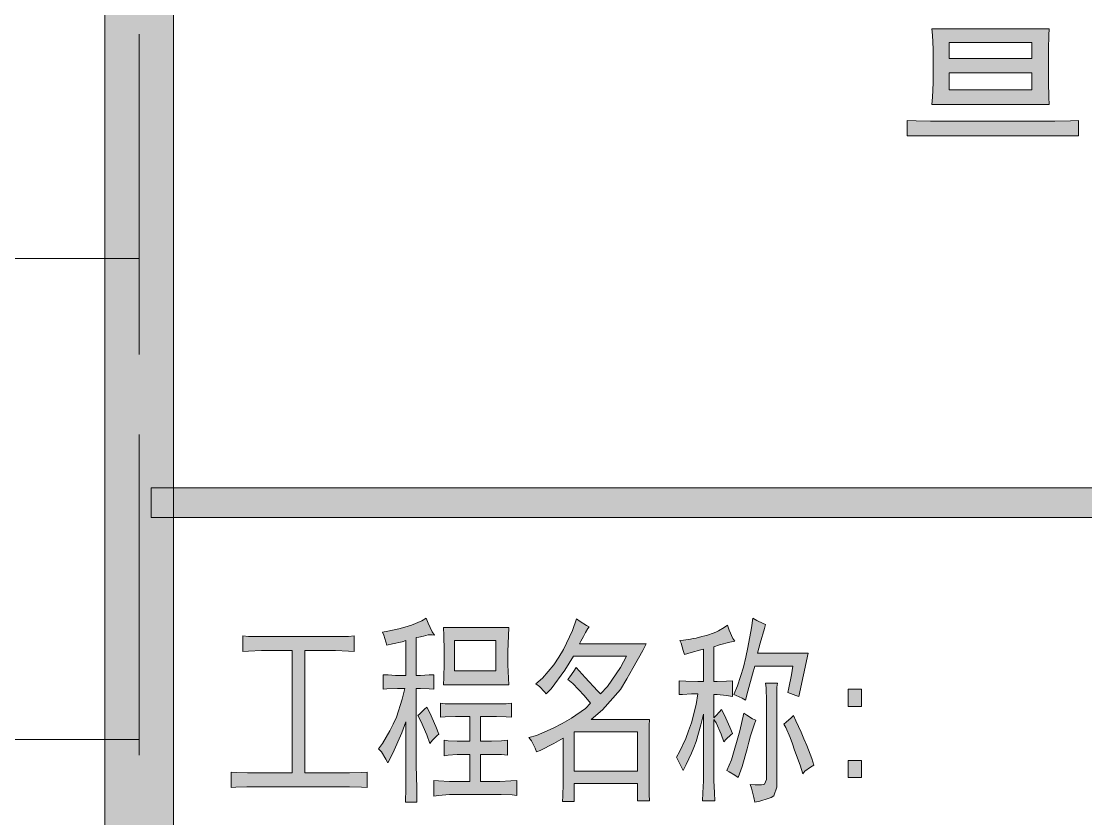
# Model space of a CAD drawing. Header units: millimetres. Extents: x 0 to 829, y 0 to 586.
# Drawn here: x 768.27 to 783.54, y 89.55 to 100.99 of the extents above; entities that cross this region are included whole.
import ezdxf

# ---------------------------------------------------------------- set-up
doc = ezdxf.new("R2010")
doc.units = ezdxf.units.MM

msp = doc.modelspace()

# ---------------------------------------------------------------- hatches: boundary and pattern name
h = msp.add_hatch(color=0)
h.dxf.hatch_style = 2
h.paths.add_polyline_path([(770.449028, 9.860139), (769.464778, 9.860139), (769.464778, 575.772139), (770.449028, 575.772139)])
h = msp.add_hatch(color=0)
h.paths.add_polyline_path([(783.014972, 100.883861), (783.011444, 100.792139), (783.004389, 100.591056), (783.004389, 100.481694), (783.004389, 100.227694), (783.004389, 100.118333), (783.011444, 99.903139), (783.014972, 99.800833), (781.332222, 99.800833), (781.342806, 99.903139), (781.353389, 100.111278), (781.353389, 100.213583), (781.353389, 100.481694), (781.353389, 100.591056), (781.342806, 100.792139), (781.332222, 100.883861)])
h.paths.add_polyline_path([(782.768028, 100.008972), (782.768028, 100.252389), (781.579167, 100.252389), (781.579167, 100.008972)])
h.paths.add_polyline_path([(782.768028, 100.457), (782.768028, 100.689833), (781.579167, 100.689833), (781.579167, 100.457)])
h = msp.add_hatch(color=0)
h.dxf.hatch_style = 2
h.paths.add_polyline_path([(782.993806, 99.557417), (783.099639, 99.557417), (783.321889, 99.564472), (783.434778, 99.568), (783.434778, 99.349278), (780.979444, 99.349278), (780.979444, 99.568), (781.106444, 99.564472), (781.314583, 99.557417), (781.395722, 99.557417)])
h = msp.add_hatch(color=0)
h.dxf.hatch_style = 2
h.paths.add_polyline_path([(770.131528, 93.870639), (770.131528, 94.293972), (819.471028, 94.293972), (819.471028, 93.870639)])
h = msp.add_hatch(color=0)
h.dxf.hatch_style = 2
h.paths.add_polyline_path([(773.451167, 92.223167), (773.52525, 92.237278), (773.684, 92.272556), (773.772194, 92.29725), (773.863917, 92.321944), (774.015611, 92.385444), (774.075583, 92.42425), (774.107333, 92.353694), (774.163778, 92.230222), (774.195528, 92.180833), (774.163778, 92.184361), (774.103806, 92.184361), (774.072056, 92.173778), (774.040306, 92.166722), (773.973278, 92.152611), (773.934472, 92.145556), (773.934472, 91.602278), (773.994444, 91.602278), (774.117917, 91.609333), (774.184944, 91.612861), (774.184944, 91.404722), (774.117917, 91.40825), (773.994444, 91.415306), (773.934472, 91.415306), (773.934472, 90.438111), (773.934472, 90.314639), (773.941528, 89.986556), (773.945056, 89.781944), (773.77925, 89.781944), (773.782778, 89.986556), (773.786306, 90.311111), (773.786306, 90.427528), (773.786306, 90.935528), (773.726333, 90.780306), (773.599333, 90.4875), (773.528778, 90.349917), (773.497028, 90.402833), (773.433528, 90.505139), (773.394722, 90.547472), (773.451167, 90.625083), (773.557, 90.805), (773.602861, 90.903778), (773.648722, 91.002556), (773.733389, 91.260083), (773.768667, 91.415306), (773.666361, 91.415306), (773.511139, 91.40825), (773.46175, 91.404722), (773.46175, 91.612861), (773.532306, 91.609333), (773.634611, 91.602278), (773.669889, 91.602278), (773.786306, 91.602278), (773.786306, 92.103222), (773.733389, 92.085583), (773.595806, 92.053833), (773.511139, 92.036194), (773.497028, 92.085583), (773.468806, 92.180833)])
h = msp.add_hatch(color=0)
h.paths.add_polyline_path([(776.418028, 92.300778), (776.396861, 92.276083), (776.361583, 92.219639), (776.347472, 92.191417), (776.333361, 92.163194), (776.298083, 92.096167), (776.276917, 92.057361), (777.232944, 92.057361), (777.183556, 91.958583), (777.042444, 91.704583), (776.95425, 91.552889), (776.866056, 91.401194), (776.608528, 91.108389), (776.442722, 90.970806), (777.282333, 90.970806), (777.278806, 90.886139), (777.275278, 90.713278), (777.275278, 90.625083), (777.275278, 90.17), (777.275278, 90.07475), (777.278806, 89.891306), (777.282333, 89.803111), (777.109472, 89.803111), (777.109472, 90.050056), (776.199306, 90.050056), (776.199306, 89.792528), (776.0335, 89.792528), (776.037028, 89.870139), (776.044083, 90.050056), (776.044083, 90.148833), (776.044083, 90.702694), (775.9065, 90.625083), (775.712472, 90.526306), (775.659556, 90.505139), (775.641917, 90.558056), (775.589, 90.663889), (775.550194, 90.713278), (775.659556, 90.7415), (775.899444, 90.843806), (776.029972, 90.914361), (776.1605, 90.988444), (776.361583, 91.129556), (776.435667, 91.203639), (776.343944, 91.313), (776.181667, 91.485861), (776.107583, 91.545833), (776.139333, 91.581111), (776.195778, 91.665778), (776.227528, 91.715167), (776.358056, 91.570528), (776.534444, 91.380028), (776.576778, 91.337694), (776.679083, 91.443528), (776.866056, 91.715167), (776.950722, 91.880972), (776.19225, 91.880972), (776.068778, 91.679889), (775.871222, 91.40825), (775.800667, 91.337694), (775.775972, 91.369444), (775.701889, 91.443528), (775.6525, 91.482333), (775.74775, 91.563472), (775.910028, 91.753972), (775.980583, 91.863333), (776.047611, 91.972694), (776.174611, 92.247861), (776.234583, 92.413667), (776.2875, 92.374861), (776.379222, 92.318417)])
h.paths.add_polyline_path([(777.109472, 90.226444), (777.109472, 90.790889), (776.199306, 90.790889), (776.199306, 90.226444)])
h = msp.add_hatch(color=0)
h.dxf.hatch_style = 2
h.paths.add_polyline_path([(778.947444, 92.336056), (778.929806, 92.276083), (778.869833, 92.067944), (778.831028, 91.923306), (779.55775, 91.923306), (779.423694, 91.302417), (779.381361, 91.313), (779.30375, 91.341222), (779.264944, 91.358861), (779.282583, 91.425889), (779.317861, 91.612861), (779.339028, 91.736333), (778.792222, 91.736333), (778.760472, 91.619917), (778.693444, 91.3765), (778.658167, 91.245972), (778.608778, 91.274194), (778.524111, 91.313), (778.492361, 91.327111), (778.545278, 91.454111), (778.629944, 91.722222), (778.661694, 91.863333), (778.693444, 92.004444), (778.746361, 92.286667), (778.764, 92.42425), (778.820444, 92.3925), (778.912167, 92.346639)])
h = msp.add_hatch(color=0)
h.paths.add_polyline_path([(775.260917, 92.290194), (775.257389, 92.17025), (775.250333, 91.948), (775.250333, 91.845694), (775.250333, 91.753972), (775.257389, 91.563472), (775.260917, 91.468222), (774.326056, 91.468222), (774.329583, 91.574056), (774.336639, 91.775139), (774.336639, 91.870389), (774.336639, 91.962111), (774.329583, 92.173778), (774.326056, 92.290194)])
h.paths.add_polyline_path([(775.077472, 91.669306), (775.077472, 92.103222), (774.484806, 92.103222), (774.484806, 91.669306)])
h = msp.add_hatch(color=0)
h.dxf.hatch_style = 2
h.paths.add_polyline_path([(777.666861, 90.427528), (777.712722, 90.505139), (777.800917, 90.695639), (777.839722, 90.808528), (777.882056, 90.921417), (777.949083, 91.186), (777.973778, 91.337694), (777.885583, 91.337694), (777.755056, 91.330639), (777.709194, 91.327111), (777.709194, 91.524667), (777.800917, 91.521139), (777.973778, 91.514083), (778.058444, 91.514083), (778.058444, 91.97975), (778.016111, 91.969167), (777.878528, 91.930361), (777.783278, 91.902139), (777.765639, 91.962111), (777.733889, 92.064417), (777.71625, 92.103222), (777.769167, 92.10675), (777.867944, 92.120861), (777.90675, 92.131444), (777.949083, 92.1385), (778.03375, 92.159667), (778.076083, 92.17025), (778.114889, 92.180833), (778.196028, 92.209056), (778.231306, 92.223167), (778.270111, 92.240806), (778.354778, 92.290194), (778.400639, 92.325472), (778.425333, 92.251389), (778.47825, 92.134972), (778.506472, 92.092639), (778.435917, 92.082056), (778.28775, 92.04325), (778.206611, 92.015028), (778.206611, 91.514083), (778.252472, 91.514083), (778.386528, 91.521139), (778.474722, 91.524667), (778.474722, 91.302417), (778.386528, 91.313), (778.252472, 91.327111), (778.206611, 91.327111), (778.206611, 90.991972), (778.231306, 91.020194), (778.28775, 91.080167), (778.315972, 91.115444), (778.358306, 91.030778), (778.435917, 90.857917), (778.474722, 90.769722), (778.4465, 90.748556), (778.383, 90.688583), (778.347722, 90.649778), (778.308917, 90.759139), (778.238361, 90.921417), (778.206611, 90.970806), (778.206611, 90.148833), (778.206611, 90.092389), (778.213667, 89.919528), (778.217194, 89.803111), (778.040806, 89.803111), (778.047861, 89.916), (778.058444, 90.088861), (778.058444, 90.148833), (778.058444, 91.048417), (778.019639, 90.893194), (777.949083, 90.653306), (777.917333, 90.568639), (777.882056, 90.4875), (777.807972, 90.321694), (777.765639, 90.237028), (777.740944, 90.286417), (777.691556, 90.381667)])
h = msp.add_hatch(color=0)
h.dxf.hatch_style = 2
h.paths.add_polyline_path([(772.678583, 92.159667), (772.777361, 92.159667), (772.960806, 92.163194), (773.045472, 92.17025), (773.045472, 91.948), (772.960806, 91.951528), (772.777361, 91.958583), (772.678583, 91.958583), (772.336389, 91.958583), (772.336389, 90.205278), (772.879667, 90.205278), (772.974917, 90.205278), (773.147778, 90.208806), (773.228917, 90.215861), (773.228917, 89.993611), (773.147778, 89.997139), (772.978444, 90.004194), (772.886722, 90.004194), (771.595556, 90.004194), (771.503833, 90.004194), (771.345083, 89.997139), (771.278056, 89.993611), (771.278056, 90.215861), (771.348611, 90.208806), (771.510889, 90.205278), (771.602611, 90.205278), (772.152944, 90.205278), (772.152944, 91.958583), (771.821333, 91.958583), (771.711972, 91.958583), (771.525, 91.951528), (771.447389, 91.948), (771.447389, 92.17025), (771.525, 92.163194), (771.711972, 92.159667), (771.821333, 92.159667)])
h = msp.add_hatch(color=0)
h.dxf.hatch_style = 2
h.paths.add_polyline_path([(779.116778, 91.492917), (779.109722, 91.436472), (779.106194, 91.242444), (779.106194, 91.104861), (779.106194, 90.102972), (779.106194, 89.997139), (779.063861, 89.873667), (779.025056, 89.8525), (778.982722, 89.834861), (778.866306, 89.799583), (778.792222, 89.781944), (778.778111, 89.8525), (778.746361, 89.983028), (778.725194, 90.035944), (778.79575, 90.032417), (778.887472, 90.032417), (778.912167, 90.035944), (778.933333, 90.043), (778.958028, 90.110028), (778.958028, 90.17), (778.958028, 91.104861), (778.958028, 91.231861), (778.9545, 91.425889), (778.947444, 91.492917)])
h = msp.add_hatch(color=0)
h.dxf.hatch_style = 2
h.paths.add_polyline_path([(780.323278, 91.157778), (780.132778, 91.157778), (780.132778, 91.404722), (780.323278, 91.404722)])
h = msp.add_hatch(color=0)
h.dxf.hatch_style = 2
h.paths.add_polyline_path([(775.0175, 91.193056), (775.084528, 91.193056), (775.225639, 91.196583), (775.299722, 91.203639), (775.299722, 91.002556), (775.225639, 91.009611), (775.084528, 91.013139), (775.0175, 91.013139), (774.85875, 91.013139), (774.85875, 90.660361), (774.950472, 90.660361), (775.013972, 90.660361), (775.158611, 90.663889), (775.243278, 90.670944), (775.243278, 90.459278), (775.158611, 90.466333), (775.028083, 90.469861), (774.975167, 90.469861), (774.85875, 90.469861), (774.85875, 90.081806), (775.059833, 90.081806), (775.133917, 90.081806), (775.292667, 90.088861), (775.377333, 90.092389), (775.377333, 89.880722), (775.310306, 89.887778), (775.151556, 89.891306), (775.059833, 89.891306), (774.502444, 89.891306), (774.410722, 89.891306), (774.251972, 89.880722), (774.184944, 89.870139), (774.184944, 90.092389), (774.251972, 90.088861), (774.410722, 90.081806), (774.502444, 90.081806), (774.703528, 90.081806), (774.703528, 90.469861), (774.583583, 90.469861), (774.520083, 90.469861), (774.393083, 90.459278), (774.336639, 90.448694), (774.336639, 90.670944), (774.393083, 90.663889), (774.520083, 90.660361), (774.583583, 90.660361), (774.703528, 90.660361), (774.703528, 91.013139), (774.569472, 91.013139), (774.495389, 91.013139), (774.35075, 91.009611), (774.283722, 91.002556), (774.283722, 91.203639), (774.35075, 91.196583), (774.495389, 91.193056), (774.569472, 91.193056)])
h = msp.add_hatch(color=0)
h.dxf.hatch_style = 2
h.paths.add_polyline_path([(774.086167, 91.147194), (774.1285, 91.066056), (774.213167, 90.8685), (774.259028, 90.759139), (774.234333, 90.737972), (774.167306, 90.670944), (774.1285, 90.625083), (774.086167, 90.748556), (774.0015, 90.946111), (773.959167, 91.02725), (773.987389, 91.051944), (774.047361, 91.115444)])
h = msp.add_hatch(color=0)
h.dxf.hatch_style = 2
h.paths.add_polyline_path([(778.806333, 90.960222), (778.781639, 90.893194), (778.73225, 90.734444), (778.707556, 90.642722), (778.682861, 90.551), (778.608778, 90.297), (778.555861, 90.13825), (778.506472, 90.17), (778.425333, 90.219389), (778.390056, 90.237028), (778.457083, 90.39225), (778.577028, 90.805), (778.633472, 91.059), (778.675806, 91.030778), (778.760472, 90.981389)])
h = msp.add_hatch(color=0)
h.dxf.hatch_style = 2
h.paths.add_polyline_path([(779.349611, 91.02725), (779.381361, 90.953167), (779.455444, 90.787361), (779.497778, 90.692111), (779.540111, 90.596861), (779.610667, 90.409889), (779.638889, 90.314639), (779.5895, 90.286417), (779.511889, 90.226444), (779.483667, 90.191167), (779.441333, 90.314639), (779.363722, 90.529833), (779.331972, 90.621556), (779.300222, 90.713278), (779.236722, 90.854389), (779.2085, 90.903778), (779.243778, 90.932), (779.314333, 90.991972)])
h = msp.add_hatch(color=0)
h.dxf.hatch_style = 2
h.paths.add_polyline_path([(780.323278, 90.13825), (780.132778, 90.13825), (780.132778, 90.381667), (780.323278, 90.381667)])

# ---------------------------------------------------------------- linework, layer by layer
at = {"color": 0, "lineweight": 0}
for points in [[(770.449028, 9.860139), (769.464778, 9.860139), (769.464778, 575.772139), (770.449028, 575.772139)], [(783.014972, 100.883861), (783.011444, 100.792139), (783.004389, 100.591056), (783.004389, 100.481694), (783.004389, 100.227694), (783.004389, 100.118333), (783.011444, 99.903139), (783.014972, 99.800833), (781.332222, 99.800833), (781.342806, 99.903139), (781.353389, 100.111278), (781.353389, 100.213583), (781.353389, 100.481694), (781.353389, 100.591056), (781.342806, 100.792139), (781.332222, 100.883861)], [(782.768028, 100.457), (782.768028, 100.689833), (781.579167, 100.689833), (781.579167, 100.457)], [(782.768028, 100.008972), (782.768028, 100.252389), (781.579167, 100.252389), (781.579167, 100.008972)], [(782.993806, 99.557417), (783.099639, 99.557417), (783.321889, 99.564472), (783.434778, 99.568), (783.434778, 99.349278), (780.979444, 99.349278), (780.979444, 99.568), (781.106444, 99.564472), (781.314583, 99.557417), (781.395722, 99.557417)], [(770.131528, 93.870639), (770.131528, 94.293972), (819.471028, 94.293972), (819.471028, 93.870639)], [(773.451167, 92.223167), (773.52525, 92.237278), (773.684, 92.272556), (773.772194, 92.29725), (773.863917, 92.321944), (774.015611, 92.385444), (774.075583, 92.42425), (774.107333, 92.353694), (774.163778, 92.230222), (774.195528, 92.180833), (774.163778, 92.184361), (774.103806, 92.184361), (774.072056, 92.173778), (774.040306, 92.166722), (773.973278, 92.152611), (773.934472, 92.145556), (773.934472, 91.602278), (773.994444, 91.602278), (774.117917, 91.609333), (774.184944, 91.612861), (774.184944, 91.404722), (774.117917, 91.40825), (773.994444, 91.415306), (773.934472, 91.415306), (773.934472, 90.438111), (773.934472, 90.314639), (773.941528, 89.986556), (773.945056, 89.781944), (773.77925, 89.781944), (773.782778, 89.986556), (773.786306, 90.311111), (773.786306, 90.427528), (773.786306, 90.935528), (773.726333, 90.780306), (773.599333, 90.4875), (773.528778, 90.349917), (773.497028, 90.402833), (773.433528, 90.505139), (773.394722, 90.547472), (773.451167, 90.625083), (773.557, 90.805), (773.602861, 90.903778), (773.648722, 91.002556), (773.733389, 91.260083), (773.768667, 91.415306), (773.666361, 91.415306), (773.511139, 91.40825), (773.46175, 91.404722), (773.46175, 91.612861), (773.532306, 91.609333), (773.634611, 91.602278), (773.669889, 91.602278), (773.786306, 91.602278), (773.786306, 92.103222), (773.733389, 92.085583), (773.595806, 92.053833), (773.511139, 92.036194), (773.497028, 92.085583), (773.468806, 92.180833)], [(776.418028, 92.300778), (776.396861, 92.276083), (776.361583, 92.219639), (776.347472, 92.191417), (776.333361, 92.163194), (776.298083, 92.096167), (776.276917, 92.057361), (777.232944, 92.057361), (777.183556, 91.958583), (777.042444, 91.704583), (776.95425, 91.552889), (776.866056, 91.401194), (776.608528, 91.108389), (776.442722, 90.970806), (777.282333, 90.970806), (777.278806, 90.886139), (777.275278, 90.713278), (777.275278, 90.625083), (777.275278, 90.17), (777.275278, 90.07475), (777.278806, 89.891306), (777.282333, 89.803111), (777.109472, 89.803111), (777.109472, 90.050056), (776.199306, 90.050056), (776.199306, 89.792528), (776.0335, 89.792528), (776.037028, 89.870139), (776.044083, 90.050056), (776.044083, 90.148833), (776.044083, 90.702694), (775.9065, 90.625083), (775.712472, 90.526306), (775.659556, 90.505139), (775.641917, 90.558056), (775.589, 90.663889), (775.550194, 90.713278), (775.659556, 90.7415), (775.899444, 90.843806), (776.029972, 90.914361), (776.1605, 90.988444), (776.361583, 91.129556), (776.435667, 91.203639), (776.343944, 91.313), (776.181667, 91.485861), (776.107583, 91.545833), (776.139333, 91.581111), (776.195778, 91.665778), (776.227528, 91.715167), (776.358056, 91.570528), (776.534444, 91.380028), (776.576778, 91.337694), (776.679083, 91.443528), (776.866056, 91.715167), (776.950722, 91.880972), (776.19225, 91.880972), (776.068778, 91.679889), (775.871222, 91.40825), (775.800667, 91.337694), (775.775972, 91.369444), (775.701889, 91.443528), (775.6525, 91.482333), (775.74775, 91.563472), (775.910028, 91.753972), (775.980583, 91.863333), (776.047611, 91.972694), (776.174611, 92.247861), (776.234583, 92.413667), (776.2875, 92.374861), (776.379222, 92.318417)], [(778.947444, 92.336056), (778.929806, 92.276083), (778.869833, 92.067944), (778.831028, 91.923306), (779.55775, 91.923306), (779.423694, 91.302417), (779.381361, 91.313), (779.30375, 91.341222), (779.264944, 91.358861), (779.282583, 91.425889), (779.317861, 91.612861), (779.339028, 91.736333), (778.792222, 91.736333), (778.760472, 91.619917), (778.693444, 91.3765), (778.658167, 91.245972), (778.608778, 91.274194), (778.524111, 91.313), (778.492361, 91.327111), (778.545278, 91.454111), (778.629944, 91.722222), (778.661694, 91.863333), (778.693444, 92.004444), (778.746361, 92.286667), (778.764, 92.42425), (778.820444, 92.3925), (778.912167, 92.346639)], [(775.260917, 92.290194), (775.257389, 92.17025), (775.250333, 91.948), (775.250333, 91.845694), (775.250333, 91.753972), (775.257389, 91.563472), (775.260917, 91.468222), (774.326056, 91.468222), (774.329583, 91.574056), (774.336639, 91.775139), (774.336639, 91.870389), (774.336639, 91.962111), (774.329583, 92.173778), (774.326056, 92.290194)], [(777.666861, 90.427528), (777.712722, 90.505139), (777.800917, 90.695639), (777.839722, 90.808528), (777.882056, 90.921417), (777.949083, 91.186), (777.973778, 91.337694), (777.885583, 91.337694), (777.755056, 91.330639), (777.709194, 91.327111), (777.709194, 91.524667), (777.800917, 91.521139), (777.973778, 91.514083), (778.058444, 91.514083), (778.058444, 91.97975), (778.016111, 91.969167), (777.878528, 91.930361), (777.783278, 91.902139), (777.765639, 91.962111), (777.733889, 92.064417), (777.71625, 92.103222), (777.769167, 92.10675), (777.867944, 92.120861), (777.90675, 92.131444), (777.949083, 92.1385), (778.03375, 92.159667), (778.076083, 92.17025), (778.114889, 92.180833), (778.196028, 92.209056), (778.231306, 92.223167), (778.270111, 92.240806), (778.354778, 92.290194), (778.400639, 92.325472), (778.425333, 92.251389), (778.47825, 92.134972), (778.506472, 92.092639), (778.435917, 92.082056), (778.28775, 92.04325), (778.206611, 92.015028), (778.206611, 91.514083), (778.252472, 91.514083), (778.386528, 91.521139), (778.474722, 91.524667), (778.474722, 91.302417), (778.386528, 91.313), (778.252472, 91.327111), (778.206611, 91.327111), (778.206611, 90.991972), (778.231306, 91.020194), (778.28775, 91.080167), (778.315972, 91.115444), (778.358306, 91.030778), (778.435917, 90.857917), (778.474722, 90.769722), (778.4465, 90.748556), (778.383, 90.688583), (778.347722, 90.649778), (778.308917, 90.759139), (778.238361, 90.921417), (778.206611, 90.970806), (778.206611, 90.148833), (778.206611, 90.092389), (778.213667, 89.919528), (778.217194, 89.803111), (778.040806, 89.803111), (778.047861, 89.916), (778.058444, 90.088861), (778.058444, 90.148833), (778.058444, 91.048417), (778.019639, 90.893194), (777.949083, 90.653306), (777.917333, 90.568639), (777.882056, 90.4875), (777.807972, 90.321694), (777.765639, 90.237028), (777.740944, 90.286417), (777.691556, 90.381667)], [(772.678583, 92.159667), (772.777361, 92.159667), (772.960806, 92.163194), (773.045472, 92.17025), (773.045472, 91.948), (772.960806, 91.951528), (772.777361, 91.958583), (772.678583, 91.958583), (772.336389, 91.958583), (772.336389, 90.205278), (772.879667, 90.205278), (772.974917, 90.205278), (773.147778, 90.208806), (773.228917, 90.215861), (773.228917, 89.993611), (773.147778, 89.997139), (772.978444, 90.004194), (772.886722, 90.004194), (771.595556, 90.004194), (771.503833, 90.004194), (771.345083, 89.997139), (771.278056, 89.993611), (771.278056, 90.215861), (771.348611, 90.208806), (771.510889, 90.205278), (771.602611, 90.205278), (772.152944, 90.205278), (772.152944, 91.958583), (771.821333, 91.958583), (771.711972, 91.958583), (771.525, 91.951528), (771.447389, 91.948), (771.447389, 92.17025), (771.525, 92.163194), (771.711972, 92.159667), (771.821333, 92.159667)], [(775.077472, 91.669306), (775.077472, 92.103222), (774.484806, 92.103222), (774.484806, 91.669306)], [(779.116778, 91.492917), (779.109722, 91.436472), (779.106194, 91.242444), (779.106194, 91.104861), (779.106194, 90.102972), (779.106194, 89.997139), (779.063861, 89.873667), (779.025056, 89.8525), (778.982722, 89.834861), (778.866306, 89.799583), (778.792222, 89.781944), (778.778111, 89.8525), (778.746361, 89.983028), (778.725194, 90.035944), (778.79575, 90.032417), (778.887472, 90.032417), (778.912167, 90.035944), (778.933333, 90.043), (778.958028, 90.110028), (778.958028, 90.17), (778.958028, 91.104861), (778.958028, 91.231861), (778.9545, 91.425889), (778.947444, 91.492917)], [(780.323278, 91.157778), (780.132778, 91.157778), (780.132778, 91.404722), (780.323278, 91.404722)], [(775.0175, 91.193056), (775.084528, 91.193056), (775.225639, 91.196583), (775.299722, 91.203639), (775.299722, 91.002556), (775.225639, 91.009611), (775.084528, 91.013139), (775.0175, 91.013139), (774.85875, 91.013139), (774.85875, 90.660361), (774.950472, 90.660361), (775.013972, 90.660361), (775.158611, 90.663889), (775.243278, 90.670944), (775.243278, 90.459278), (775.158611, 90.466333), (775.028083, 90.469861), (774.975167, 90.469861), (774.85875, 90.469861), (774.85875, 90.081806), (775.059833, 90.081806), (775.133917, 90.081806), (775.292667, 90.088861), (775.377333, 90.092389), (775.377333, 89.880722), (775.310306, 89.887778), (775.151556, 89.891306), (775.059833, 89.891306), (774.502444, 89.891306), (774.410722, 89.891306), (774.251972, 89.880722), (774.184944, 89.870139), (774.184944, 90.092389), (774.251972, 90.088861), (774.410722, 90.081806), (774.502444, 90.081806), (774.703528, 90.081806), (774.703528, 90.469861), (774.583583, 90.469861), (774.520083, 90.469861), (774.393083, 90.459278), (774.336639, 90.448694), (774.336639, 90.670944), (774.393083, 90.663889), (774.520083, 90.660361), (774.583583, 90.660361), (774.703528, 90.660361), (774.703528, 91.013139), (774.569472, 91.013139), (774.495389, 91.013139), (774.35075, 91.009611), (774.283722, 91.002556), (774.283722, 91.203639), (774.35075, 91.196583), (774.495389, 91.193056), (774.569472, 91.193056)], [(774.086167, 91.147194), (774.1285, 91.066056), (774.213167, 90.8685), (774.259028, 90.759139), (774.234333, 90.737972), (774.167306, 90.670944), (774.1285, 90.625083), (774.086167, 90.748556), (774.0015, 90.946111), (773.959167, 91.02725), (773.987389, 91.051944), (774.047361, 91.115444)], [(778.806333, 90.960222), (778.781639, 90.893194), (778.73225, 90.734444), (778.707556, 90.642722), (778.682861, 90.551), (778.608778, 90.297), (778.555861, 90.13825), (778.506472, 90.17), (778.425333, 90.219389), (778.390056, 90.237028), (778.457083, 90.39225), (778.577028, 90.805), (778.633472, 91.059), (778.675806, 91.030778), (778.760472, 90.981389)], [(779.349611, 91.02725), (779.381361, 90.953167), (779.455444, 90.787361), (779.497778, 90.692111), (779.540111, 90.596861), (779.610667, 90.409889), (779.638889, 90.314639), (779.5895, 90.286417), (779.511889, 90.226444), (779.483667, 90.191167), (779.441333, 90.314639), (779.363722, 90.529833), (779.331972, 90.621556), (779.300222, 90.713278), (779.236722, 90.854389), (779.2085, 90.903778), (779.243778, 90.932), (779.314333, 90.991972)], [(777.109472, 90.226444), (777.109472, 90.790889), (776.199306, 90.790889), (776.199306, 90.226444)], [(780.323278, 90.13825), (780.132778, 90.13825), (780.132778, 90.381667), (780.323278, 90.381667)]]:
    msp.add_lwpolyline(points, close=True, dxfattribs=at)
for points in [[(769.958667, 96.209556), (769.958667, 100.809778)], [(592.493806, 97.588917), (769.958667, 97.588917)], [(769.958667, 90.459278), (769.958667, 95.0595)], [(592.493806, 90.685056), (769.958667, 90.685056)]]:
    msp.add_lwpolyline(points, dxfattribs=at)

doc.saveas('drawing.dxf')
